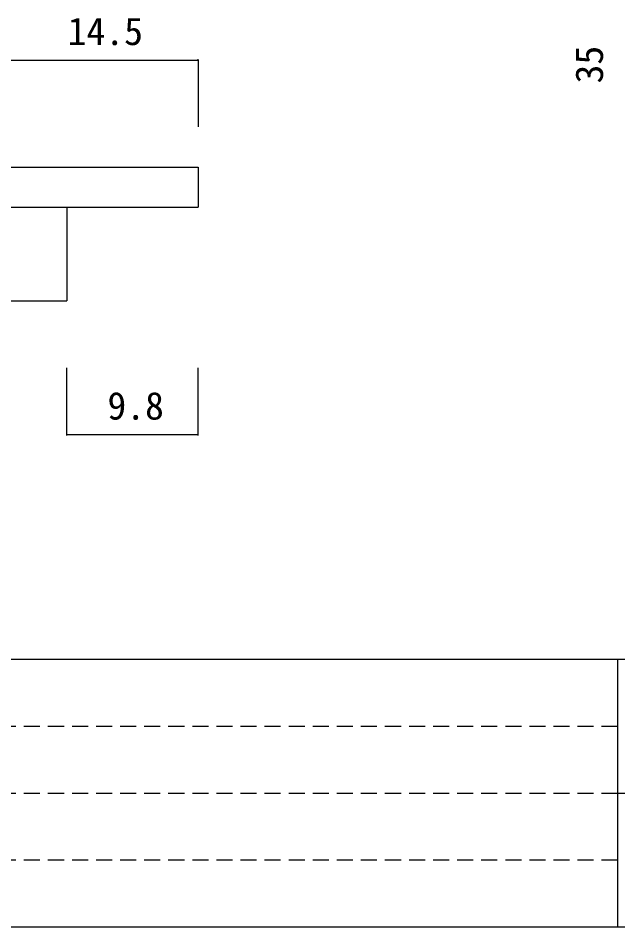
# Model space of a CAD drawing. Units: millimetres on the paper. Extents: x -210 to 210, y -149 to 149.
# Drawn here: x -27.3 to 17.5, y -137.5 to -69.6 of the extents above; entities that cross this region are included whole.
import ezdxf
from ezdxf.enums import TextEntityAlignment as Align

# ---------------------------------------------------------------- set-up
doc = ezdxf.new("R2010")
doc.units = ezdxf.units.MM
doc.linetypes.add('DASHED1', pattern=[1.8, 1.2, -0.6])
for name, color, linetype in [('0-0', 7, 'Continuous'), ('1-1', 7, 'Continuous'), ('2-0', 5, 'Continuous'), ('2-1', 5, 'Continuous')]:
    doc.layers.add(name, color=color, linetype=linetype)
doc.styles.add('ＭＳ ゴシック', font='')
doc.styles.get('ＭＳ ゴシック').set_extended_font_data('MS Gothic')

msp = doc.modelspace()

# ---------------------------------------------------------------- linework, layer by layer
at = {"layer": '0-0', "color": 2}
for p, q in [((-197.5, -117.5), (197.5, -117.5)), ((-197.5, -137.5), (197.5, -137.5))]:
    msp.add_line(p, q, dxfattribs=at)
at = {"layer": '0-0'}
for p, q in [((-57.5, -117.5), (17.5, -117.5)), ((17.5, -137.5), (17.5, -117.5)), ((17.5, -127.5), (17.5, -117.5)), ((17.5, -117.5), (57.5, -117.5)), ((17.5, -127.5), (57.5, -127.5)), ((17.5, -137.5), (17.5, -127.5)), ((17.5, -127.5), (57.5, -127.5)), ((-57.5, -137.5), (17.5, -137.5)), ((17.5, -137.5), (57.5, -137.5))]:
    msp.add_line(p, q, dxfattribs=at)
at = {"layer": '0-0', "linetype": 'DASHED1'}
for p, q in [((-57.5, -122.5), (17.5, -122.5)), ((-57.5, -127.5), (17.5, -127.5)), ((-57.5, -132.5), (17.5, -132.5))]:
    msp.add_line(p, q, dxfattribs=at)
at = {"layer": '1-1'}
for p, q in [((-148.877, -80.7), (-13.877, -80.7)), ((-13.877, -80.7), (-13.877, -83.7)), ((-148.877, -83.7), (-13.877, -83.7)), ((-23.677, -83.7), (-23.677, -90.7)), ((-148.877, -90.7), (-23.677, -90.7))]:
    msp.add_line(p, q, dxfattribs=at)
at = {"layer": '2-0'}
for p, q in [((-13.877, -72.76), (-13.877, -72.64)), ((-23.677, -100.76), (-23.677, -100.64)), ((-13.877, -100.76), (-13.877, -100.64))]:
    msp.add_line(p, q, dxfattribs=at)
at = {"layer": '2-1'}
for p, q in [((-28.377, -72.7), (-13.877, -72.7)), ((-13.877, -72.7), (-13.877, -77.7)), ((-23.677, -100.7), (-23.677, -95.7)), ((-13.877, -100.7), (-13.877, -95.7)), ((-23.677, -100.7), (-13.877, -100.7))]:
    msp.add_line(p, q, dxfattribs=at)

# ---------------------------------------------------------------- texts
at = {"layer": '2-1', "color": 7, "style": 'ＭＳ ゴシック'}
for s, p in [('14.5', (-23.627, -72.2)), ('9.8', (-20.652, -100.2))]:
    msp.add_text(s, height=2.069, dxfattribs=at).set_placement(p, align=Align.BOTTOM_LEFT)
msp.add_text('35', height=2.069, rotation=90, dxfattribs=at).set_placement((17.023, -74.45), align=Align.BOTTOM_LEFT)

doc.saveas('drawing.dxf')
